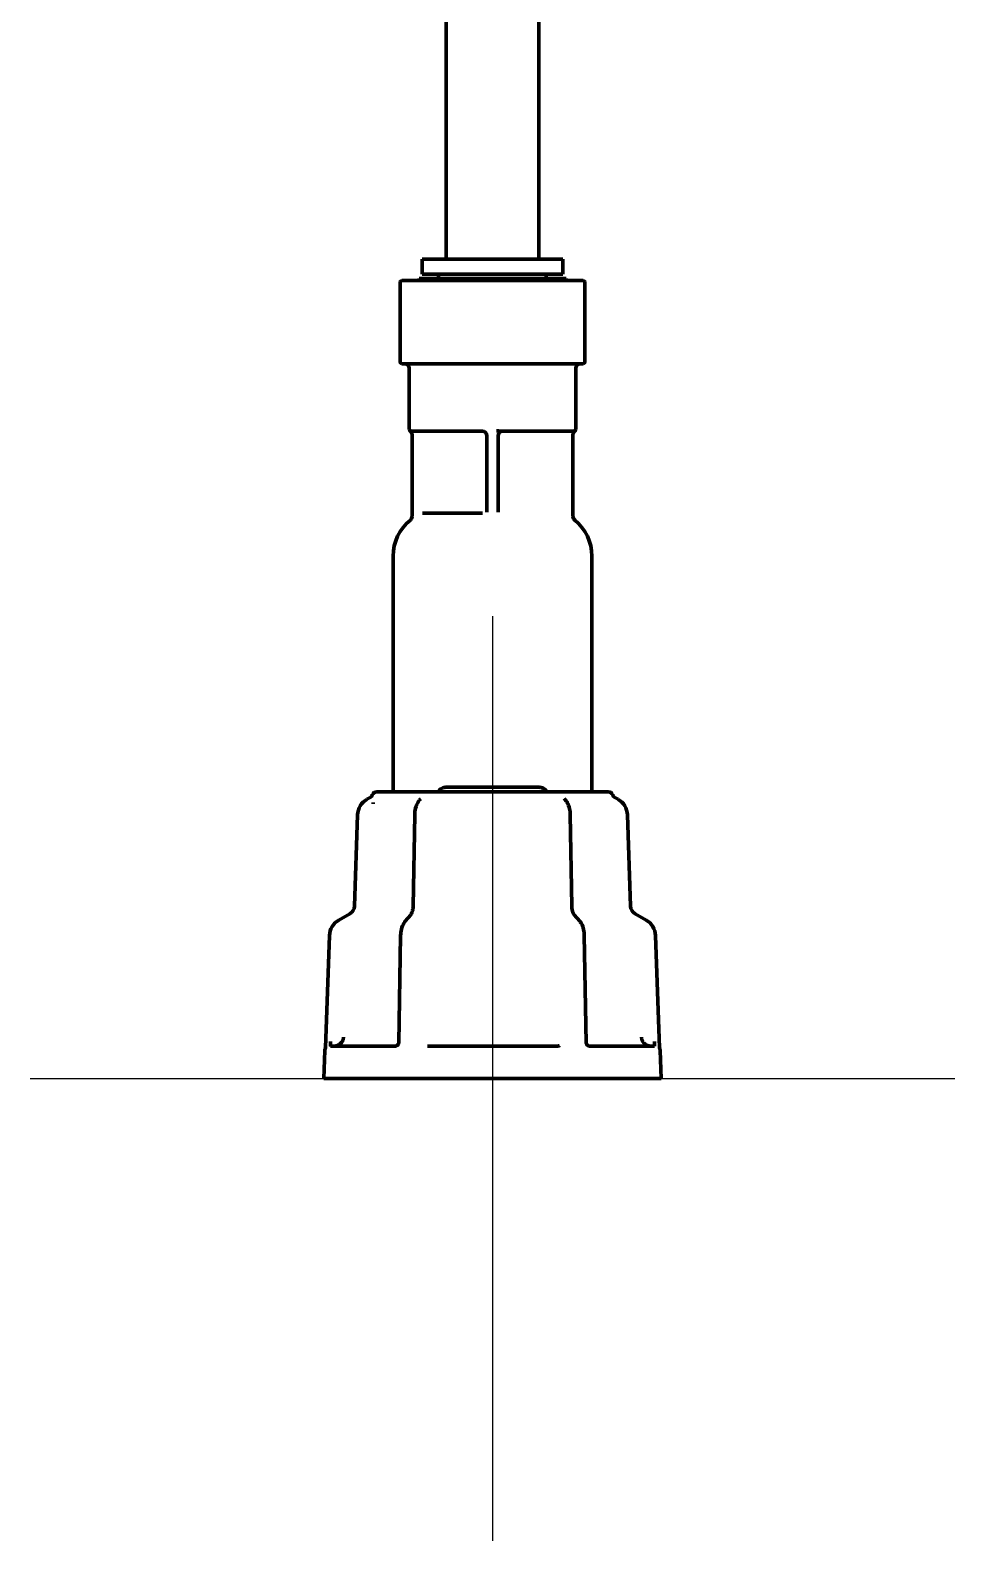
# Model space of a CAD drawing. Header units: inches. Extents: x -3022 to 7311, y 343 to 5680.
# Drawn here: x 2994.8 to 3094.8, y 4249.3 to 4412.7 of the extents above; entities that cross this region are included whole.
import ezdxf

# ---------------------------------------------------------------- set-up
doc = ezdxf.new("R2010")
doc.units = ezdxf.units.IN

# ---------------------------------------------------------------- blocks, each defined once
blk = doc.blocks.new('A$C773D0E90')
at = {"color": 4}
for p, q in [((0, 50), (0, -50)), ((-50, 0), (50, 0))]:
    blk.add_line(p, q, dxfattribs=at)

msp = doc.modelspace()

# ---------------------------------------------------------------- linework, layer by layer
at = {"linetype": 'Continuous', "lineweight": 70}
for p, q in [((3039.82, 4449.45), (3039.82, 4387.95)), ((3049.82, 4387.95), (3049.82, 4449.45)), ((3045.21, 4387.95), (3037.22, 4387.95)), ((3037.22, 4387.95), (3037.22, 4386.35)), ((3052.42, 4387.95), (3045.21, 4387.95)), ((3052.42, 4386.35), (3052.42, 4387.95)), ((3034.82, 4385.45), (3034.82, 4376.85)), ((3035.02, 4385.65), (3054.62, 4385.65)), ((3044.82, 4385.85), (3036.87, 4385.85)), ((3036.87, 4385.85), (3036.87, 4385.65)), ((3045.21, 4386.35), (3037.22, 4386.35)), ((3038.99, 4386.35), (3038.99, 4385.85)), ((3052.77, 4385.85), (3044.82, 4385.85)), ((3052.42, 4386.35), (3045.21, 4386.35)), ((3050.64, 4385.85), (3050.64, 4386.35)), ((3052.77, 4385.65), (3052.77, 4385.85)), ((3054.82, 4376.85), (3054.82, 4385.45)), ((3035.02, 4376.65), (3054.62, 4376.65)), ((3035.82, 4376.15), (3035.82, 4369.55)), ((3053.82, 4369.55), (3053.82, 4376.15)), ((3036.08, 4369.35), (3043.76, 4369.35)), ((3036.12, 4368.97), (3036.12, 4360.13)), ((3036.13, 4368.97), (3036.13, 4360.13)), ((3044.22, 4368.85), (3044.22, 4360.58)), ((3045.42, 4360.58), (3045.42, 4368.85)), ((3045.87, 4369.35), (3053.55, 4369.35)), ((3053.51, 4360.13), (3053.51, 4368.97)), ((3053.52, 4360.13), (3053.52, 4368.97)), ((3037.23, 4360.47), (3043.74, 4360.47)), ((3034.07, 4355.85), (3034.07, 4330.35)), ((3055.57, 4330.35), (3055.57, 4355.85)), ((3031.23, 4329.54), (3031.66, 4329.78)), ((3057.34, 4330.35), (3032.3, 4330.35)), ((3037.05, 4329.6), (3036.9, 4329.43)), ((3039.82, 4330.85), (3049.82, 4330.85)), ((3052.73, 4329.43), (3052.58, 4329.61)), ((3058.41, 4329.54), (3057.98, 4329.78)), ((3029.89, 4318), (3030.23, 4327.87)), ((3036.41, 4327.86), (3036.24, 4317.99)), ((3053.4, 4317.99), (3053.23, 4327.86)), ((3059.75, 4318), (3059.41, 4327.87)), ((3028.18, 4316.47), (3029.39, 4317.17)), ((3035.98, 4317.06), (3035.38, 4316.36)), ((3054.26, 4316.36), (3053.65, 4317.06)), ((3061.45, 4316.47), (3060.25, 4317.17)), ((3027.18, 4314.81), (3026.76, 4302.67)), ((3034.88, 4314.8), (3034.68, 4303.21)), ((3054.95, 4303.2), (3054.75, 4314.8)), ((3062.88, 4302.67), (3062.45, 4314.81)), ((3026.67, 4302.37), (3026.57, 4299.35)), ((3034.32, 4302.85), (3027.29, 4302.85)), ((3051.85, 4302.85), (3037.78, 4302.85)), ((3062.35, 4302.85), (3055.32, 4302.85)), ((3063.07, 4299.35), (3062.96, 4302.37)), ((3044.82, 4299.35), (3026.57, 4299.35)), ((3063.07, 4299.35), (3044.82, 4299.35))]:
    msp.add_line(p, q, dxfattribs=at)
for centre, radius, start, end in [((3035.02, 4385.45), 0.2, 90, 180), ((3054.62, 4385.45), 0.2, 0, 90), ((3035.02, 4376.85), 0.2, 180, 270), ((3035.32, 4376.15), 0.5, 0, 90), ((3054.32, 4376.15), 0.5, 90, 180), ((3054.62, 4376.85), 0.2, 270, 0), ((3036.02, 4369.55), 0.2, 180, 235.1501), ((3035.62, 4368.97), 0.5, 0, 55.1501), ((3043.72, 4368.85), 0.5, 0, 90), ((3045.92, 4368.85), 0.5, 90, 180), ((3054.02, 4368.97), 0.5, 124.8499, 180), ((3053.62, 4369.55), 0.2, 304.8499, 0), ((3039.07, 4355.85), 5, 128.8492, 180), ((3035.62, 4360.13), 0.5, 308.8492, 0), ((3054.02, 4360.13), 0.5, 180, 231.1508), ((3050.57, 4355.85), 5, 0, 51.1508), ((3032.23, 4327.8), 2, 120, 178), ((3032.3, 4329.85), 0.5, 90, 159.9977), ((3057.34, 4329.85), 0.5, 20.0285, 90), ((3057.41, 4327.8), 2, 2, 60), ((3028.89, 4318.03), 1, 300, 358), ((3060.75, 4318.03), 1, 182, 240), ((3029.18, 4314.74), 2, 120, 178), ((3060.45, 4314.74), 2, 2, 60), ((3027.17, 4302.35), 0.5, 155.7765, 178), ((3062.46, 4302.35), 0.5, 2, 24.2309)]:
    msp.add_arc(centre, radius, start, end, dxfattribs=at)
for centre, major_axis, start_param, end_param in [((3031.36, 4330.19), (-0.25, 0.433), 3.141596, 3.844093), ((3058.28, 4330.19), (0.25, 0.433), 2.439074, 3.141589), ((3026.26, 4302.76), (0.5, -0.017), 5.892831, 6.302148), ((3063.37, 4302.76), (-0.5, -0.017), 6.264225, 6.673758)]:
    msp.add_ellipse(centre, major_axis=major_axis, ratio=1, start_param=start_param, end_param=end_param, dxfattribs=at)
for points, knots in [([(3036.08, 4369.35), (3036.07, 4369.35), (3036.07, 4369.35), (3036.05, 4369.35), (3036.05, 4369.35), (3036.03, 4369.35), (3036.02, 4369.35), (3036, 4369.36), (3035.99, 4369.36), (3035.97, 4369.37), (3035.96, 4369.37), (3035.95, 4369.37), (3035.94, 4369.38), (3035.92, 4369.38), (3035.92, 4369.38), (3035.91, 4369.38)], [0, 0, 0, 0, 0.0625, 0.0625, 0.125, 0.125, 0.25, 0.25, 0.375, 0.375, 0.5, 0.5, 0.75, 0.75, 1, 1, 1, 1]), ([(3045.87, 4369.35), (3045.86, 4369.35), (3045.85, 4369.35), (3045.83, 4369.35), (3045.81, 4369.35), (3045.78, 4369.35), (3045.75, 4369.35), (3045.7, 4369.36), (3045.67, 4369.36), (3045.62, 4369.37), (3045.59, 4369.37), (3045.54, 4369.37), (3045.51, 4369.37), (3045.46, 4369.38), (3045.43, 4369.38), (3045.35, 4369.38), (3045.29, 4369.38), (3045.24, 4369.38)], [0, 0, 0, 0, 0.0625, 0.0625, 0.125, 0.125, 0.25, 0.25, 0.375, 0.375, 0.5, 0.5, 0.625, 0.625, 0.75, 0.75, 1, 1, 1, 1]), ([(3053.72, 4369.38), (3053.72, 4369.38), (3053.71, 4369.38), (3053.7, 4369.38), (3053.69, 4369.37), (3053.67, 4369.37), (3053.66, 4369.37), (3053.65, 4369.36), (3053.64, 4369.36), (3053.62, 4369.35), (3053.61, 4369.35), (3053.59, 4369.35), (3053.58, 4369.35), (3053.57, 4369.35), (3053.56, 4369.35), (3053.55, 4369.35)], [0, 0, 0, 0, 0.25, 0.25, 0.5, 0.5, 0.625, 0.625, 0.75, 0.75, 0.875, 0.875, 0.9375, 0.9375, 1, 1, 1, 1]), ([(3036.9, 4329.43), (3036.78, 4329.28), (3036.57, 4328.92), (3036.44, 4328.35), (3036.41, 4327.98), (3036.41, 4327.86)], [0, 0, 0, 0, 0.38864, 0.808212, 1, 1, 1, 1]), ([(3038.95, 4330.35), (3038.96, 4330.36), (3038.97, 4330.38), (3038.99, 4330.4), (3039, 4330.42), (3039.04, 4330.48), (3039.09, 4330.53), (3039.15, 4330.59), (3039.16, 4330.6), (3039.18, 4330.62), (3039.2, 4330.63), (3039.23, 4330.66), (3039.26, 4330.68), (3039.34, 4330.73), (3039.39, 4330.76), (3039.48, 4330.79), (3039.51, 4330.8), (3039.57, 4330.82), (3039.6, 4330.82), (3039.69, 4330.84), (3039.75, 4330.85), (3039.82, 4330.85)], [0, 0, 0, 0, 0.039429, 0.039429, 0.085171, 0.085171, 0.268137, 0.268137, 0.313878, 0.313878, 0.359619, 0.359619, 0.451102, 0.451102, 0.634068, 0.634068, 0.725551, 0.725551, 0.817034, 0.817034, 1, 1, 1, 1]), ([(3049.82, 4330.85), (3049.88, 4330.85), (3049.94, 4330.84), (3050.06, 4330.82), (3050.12, 4330.8), (3050.2, 4330.77), (3050.21, 4330.77), (3050.24, 4330.76), (3050.25, 4330.75), (3050.3, 4330.73), (3050.32, 4330.71), (3050.4, 4330.66), (3050.45, 4330.62), (3050.52, 4330.56), (3050.55, 4330.53), (3050.59, 4330.48), (3050.61, 4330.46), (3050.65, 4330.41), (3050.66, 4330.38), (3050.68, 4330.36)], [0, 0, 0, 0, 0.183356, 0.183356, 0.366712, 0.366712, 0.412551, 0.412551, 0.45839, 0.45839, 0.550068, 0.550068, 0.733423, 0.733423, 0.825101, 0.825101, 0.916779, 0.916779, 1, 1, 1, 1]), ([(3053.23, 4327.86), (3053.22, 4328.1), (3053.17, 4328.56), (3052.98, 4329.09), (3052.8, 4329.35), (3052.73, 4329.43)], [0, 0, 0, 0, 0.367562, 0.786887, 1, 1, 1, 1]), ([(3036.24, 4317.99), (3036.23, 4317.85), (3036.21, 4317.6), (3036.12, 4317.29), (3036.03, 4317.12), (3035.99, 4317.07), (3035.98, 4317.06)], [0, 0, 0, 0, 0.311118, 0.632555, 0.89109, 1, 1, 1, 1]), ([(3053.65, 4317.06), (3053.62, 4317.09), (3053.57, 4317.18), (3053.47, 4317.43), (3053.41, 4317.72), (3053.4, 4317.91), (3053.4, 4317.99)], [0, 0, 0, 0, 0.25742, 0.520679, 0.814892, 1, 1, 1, 1]), ([(3035.38, 4316.36), (3035.26, 4316.21), (3035.05, 4315.86), (3034.91, 4315.28), (3034.89, 4314.92), (3034.88, 4314.8)], [0, 0, 0, 0, 0.38864, 0.808212, 1, 1, 1, 1]), ([(3054.75, 4314.8), (3054.75, 4315.03), (3054.69, 4315.49), (3054.5, 4316.03), (3054.32, 4316.28), (3054.26, 4316.36)], [0, 0, 0, 0, 0.367562, 0.786887, 1, 1, 1, 1]), ([(3027.29, 4303.35), (3027.29, 4303.32), (3027.29, 4303.28), (3027.29, 4303.22), (3027.29, 4303.19), (3027.29, 4303.13), (3027.29, 4303.1), (3027.29, 4303.04), (3027.29, 4303.02), (3027.29, 4302.97), (3027.29, 4302.95), (3027.29, 4302.91), (3027.29, 4302.9), (3027.29, 4302.87), (3027.29, 4302.86), (3027.29, 4302.85), (3027.29, 4302.85), (3027.29, 4302.85)], [0, 0, 0, 0, 0.126169, 0.126169, 0.252337, 0.252337, 0.378506, 0.378506, 0.504674, 0.504674, 0.630843, 0.630843, 0.757011, 0.757011, 0.88318, 0.88318, 1, 1, 1, 1]), ([(3027.7, 4302.85), (3027.74, 4302.85), (3027.77, 4302.85), (3027.83, 4302.86), (3027.86, 4302.86), (3027.96, 4302.88), (3028.02, 4302.9), (3028.11, 4302.93), (3028.14, 4302.95), (3028.19, 4302.98), (3028.22, 4302.99), (3028.3, 4303.04), (3028.35, 4303.08), (3028.44, 4303.17), (3028.49, 4303.22), (3028.53, 4303.29), (3028.54, 4303.3), (3028.56, 4303.33), (3028.58, 4303.37), (3028.62, 4303.44), (3028.64, 4303.5), (3028.66, 4303.54), (3028.66, 4303.56), (3028.67, 4303.59), (3028.67, 4303.61), (3028.69, 4303.69), (3028.7, 4303.75), (3028.7, 4303.81)], [0, 0, 0, 0, 0.0625, 0.0625, 0.125, 0.125, 0.25, 0.25, 0.3125, 0.3125, 0.375, 0.375, 0.5, 0.5, 0.625, 0.625, 0.65625, 0.65625, 0.6875, 0.75, 0.8125, 0.8125, 0.84375, 0.84375, 0.875, 0.875, 1, 1, 1, 1]), ([(3034.68, 4303.21), (3034.68, 4303.17), (3034.67, 4303.09), (3034.57, 4302.94), (3034.43, 4302.86), (3034.32, 4302.85), (3034.29, 4302.85), (3034.29, 4302.85), (3034.29, 4302.85)], [0, 0, 0, 0, 0.19099, 0.443275, 0.682138, 0.862007, 0.961608, 1, 1, 1, 1]), ([(3055.32, 4302.85), (3055.32, 4302.85), (3055.3, 4302.85), (3055.22, 4302.86), (3055.09, 4302.92), (3054.99, 4303.04), (3054.95, 4303.17), (3054.96, 4303.2), (3054.96, 4303.2)], [0, 0, 0, 0, 0.042942, 0.202075, 0.419814, 0.707844, 0.946963, 1, 1, 1, 1]), ([(3060.93, 4303.81), (3060.94, 4303.75), (3060.94, 4303.69), (3060.97, 4303.59), (3060.97, 4303.56), (3060.99, 4303.52), (3060.99, 4303.5), (3061.01, 4303.47), (3061.01, 4303.46), (3061.05, 4303.38), (3061.08, 4303.33), (3061.12, 4303.26), (3061.13, 4303.25), (3061.15, 4303.22), (3061.16, 4303.21), (3061.19, 4303.17), (3061.21, 4303.15), (3061.28, 4303.08), (3061.33, 4303.04), (3061.4, 4303), (3061.41, 4302.99), (3061.44, 4302.98), (3061.48, 4302.95), (3061.56, 4302.92), (3061.62, 4302.9), (3061.66, 4302.88), (3061.68, 4302.88), (3061.71, 4302.87), (3061.73, 4302.87), (3061.8, 4302.85), (3061.87, 4302.85), (3061.93, 4302.85)], [0, 0, 0, 0, 0.125, 0.125, 0.1875, 0.1875, 0.21875, 0.21875, 0.25, 0.25, 0.375, 0.375, 0.40625, 0.40625, 0.4375, 0.4375, 0.5, 0.5, 0.625, 0.625, 0.65625, 0.65625, 0.6875, 0.75, 0.8125, 0.8125, 0.84375, 0.84375, 0.875, 0.875, 1, 1, 1, 1]), ([(3062.35, 4303.35), (3062.35, 4303.32), (3062.35, 4303.28), (3062.35, 4303.22), (3062.35, 4303.19), (3062.35, 4303.13), (3062.35, 4303.1), (3062.35, 4303.04), (3062.35, 4303.02), (3062.35, 4302.97), (3062.35, 4302.95), (3062.35, 4302.91), (3062.35, 4302.9), (3062.35, 4302.87), (3062.35, 4302.86), (3062.35, 4302.85), (3062.35, 4302.85), (3062.35, 4302.85)], [0, 0, 0, 0, 0.126112, 0.126112, 0.252224, 0.252224, 0.378336, 0.378336, 0.504447, 0.504447, 0.630559, 0.630559, 0.756671, 0.756671, 0.882783, 0.882783, 1, 1, 1, 1]), ([(3052.08, 4302.92), (3052.05, 4302.9), (3052.01, 4302.88), (3051.93, 4302.85), (3051.89, 4302.85), (3051.85, 4302.85)], [0, 0, 0, 0, 0.5, 0.5, 1, 1, 1, 1])]:
    msp.add_open_spline(points, degree=3, knots=knots, dxfattribs=at)
msp.add_open_spline([(3031.92, 4329.05), (3031.92, 4329.09), (3031.92, 4329.14), (3031.92, 4329.18)], degree=3, dxfattribs=at)

# ---------------------------------------------------------------- block references
msp.add_blockref('A$C773D0E90', (3044.82, 4299.35))

doc.saveas('drawing.dxf')
